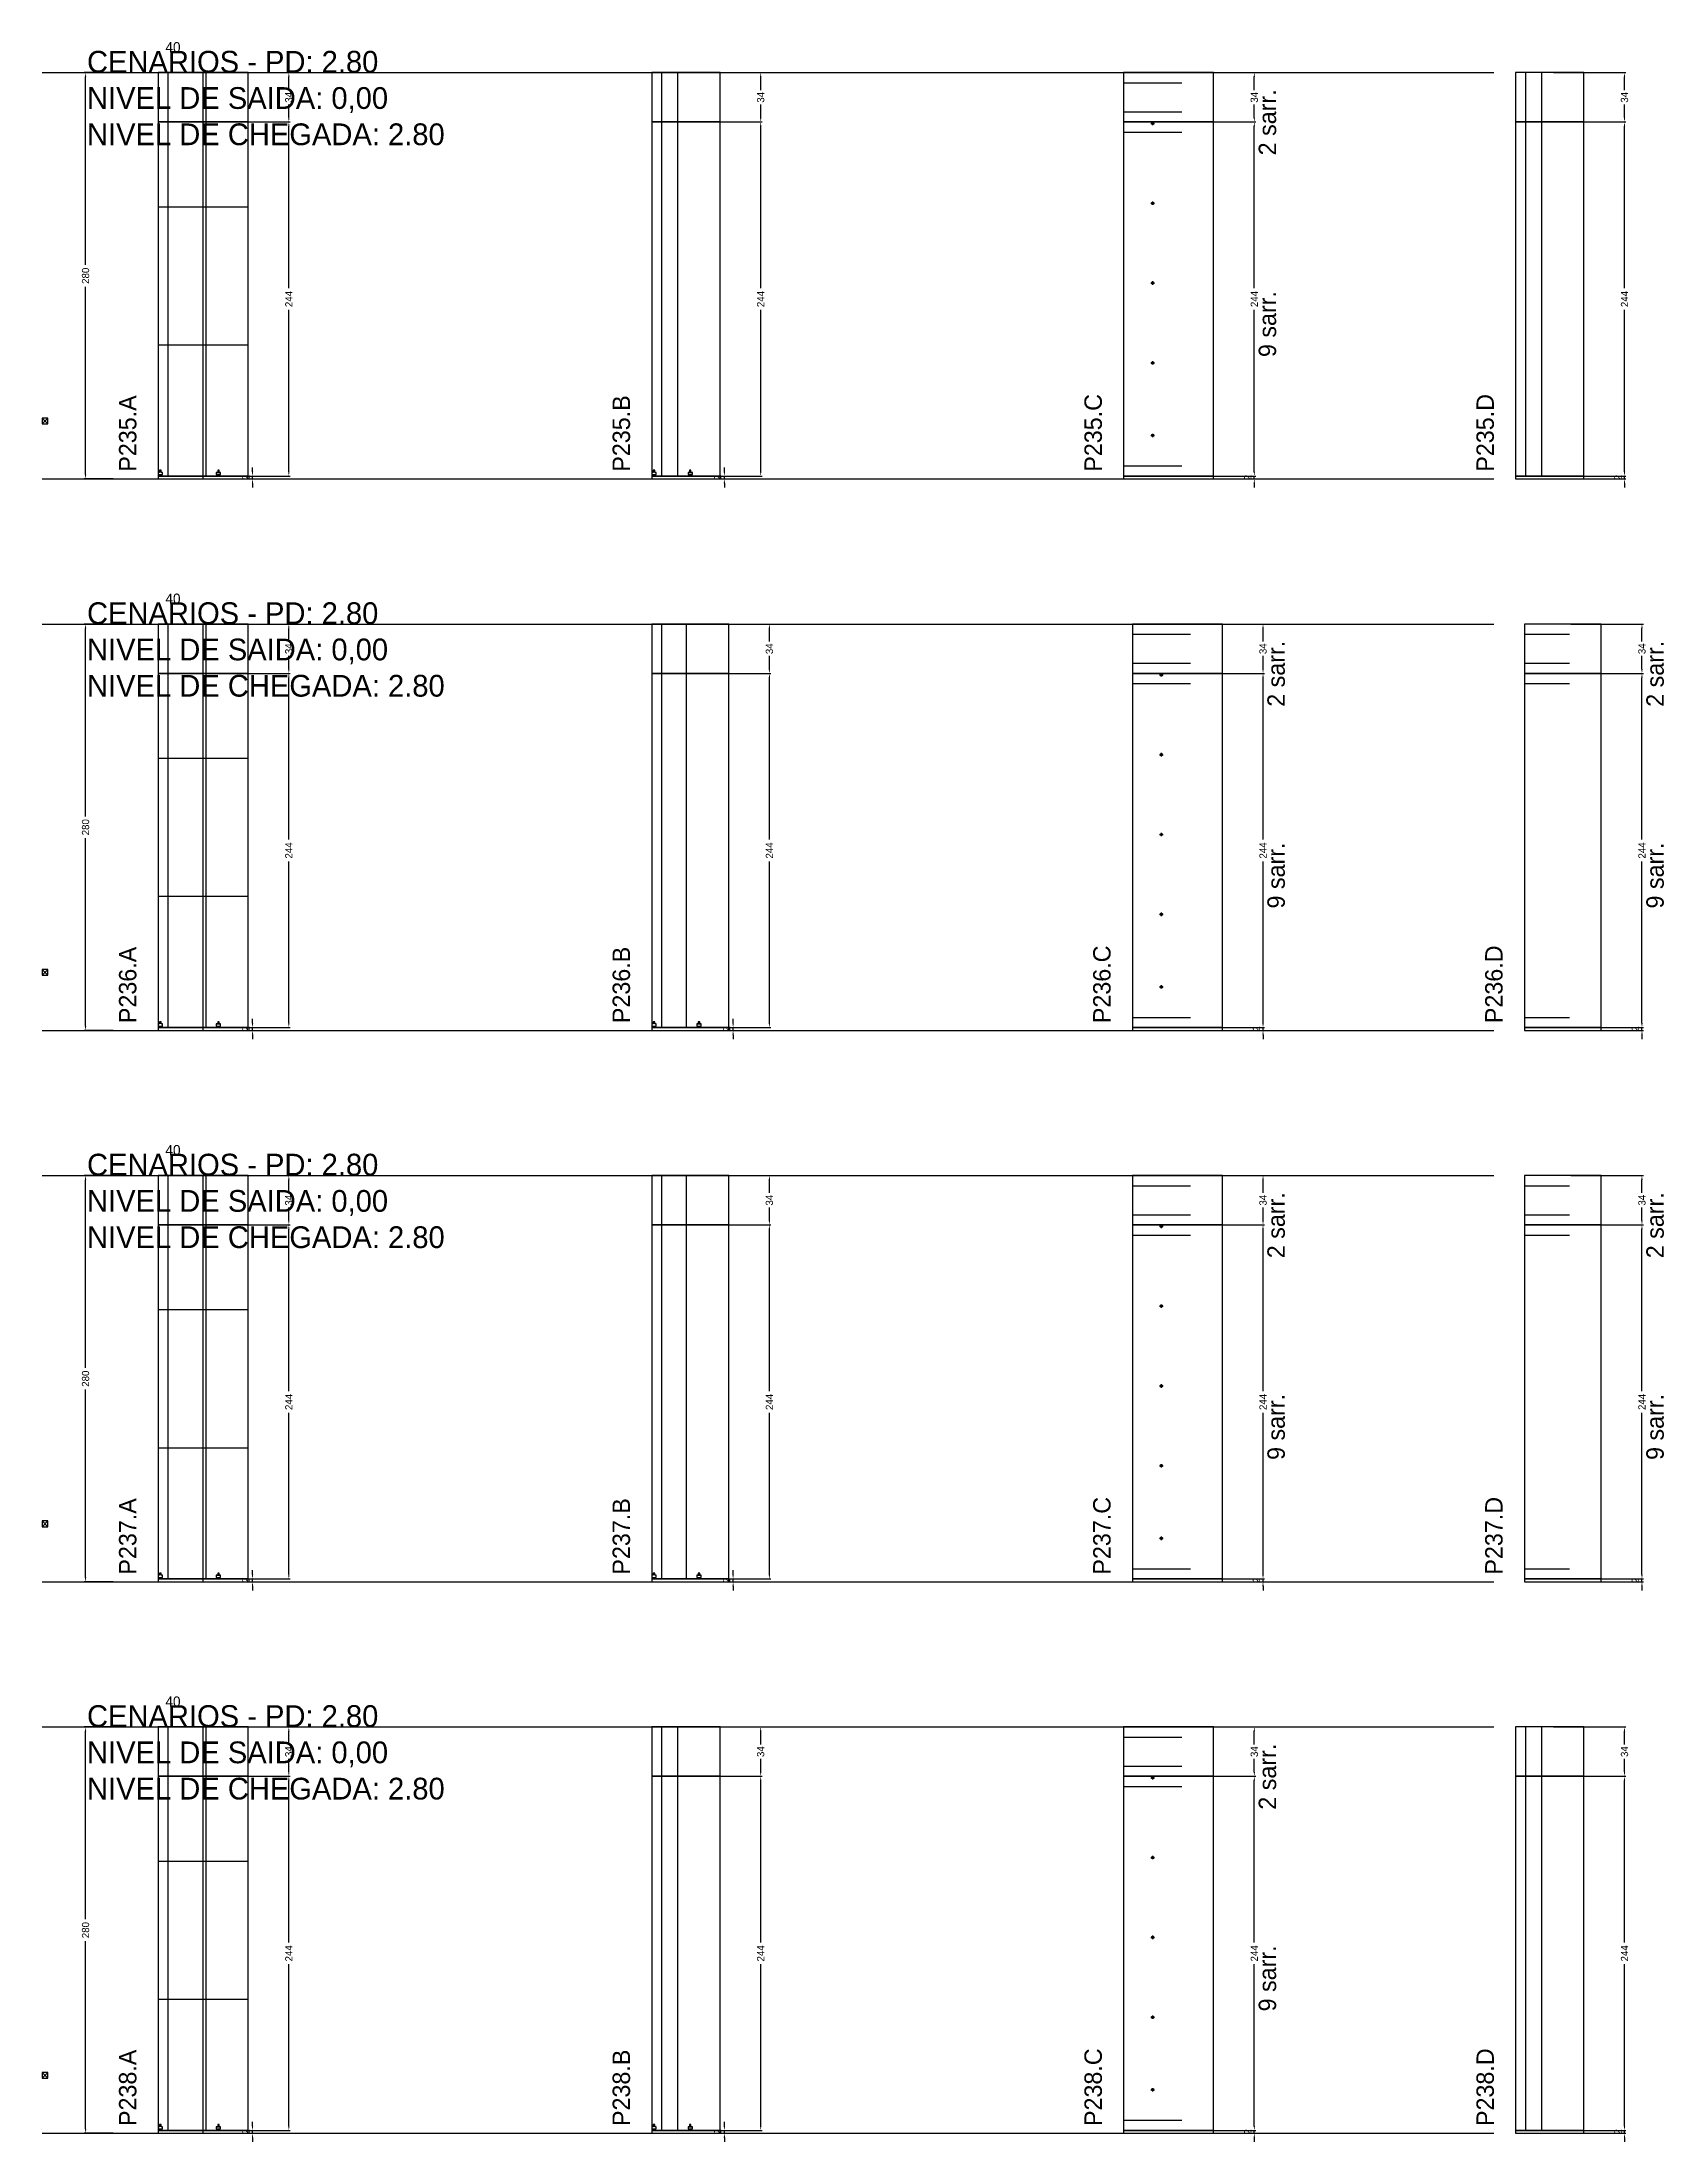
# Model space of a CAD drawing. Header units: centimetres. Extents: x -10500 to 4299, y -38766 to 295.
# Drawn here: x -7000 to -5883, y -30406 to -28959 of the extents above; entities that cross this region are included whole.
import ezdxf

# ---------------------------------------------------------------- set-up
doc = ezdxf.new("R2010")
doc.units = ezdxf.units.CM
doc.linetypes.add('DASHED', pattern=[2, -2])
for name, color, linetype in [('COTA', 241, 'Continuous'), ('COTAS FURACAO', 16, 'Continuous'), ('Madeira', 30, 'Continuous'), ('NOMENCLATURA', 7, 'Continuous'), ('Nível', 160, 'Continuous'), ('Painéis', 200, 'Continuous'), ('Perfil Metálico', 150, 'Continuous'), ('SARR_2.2x7', 40, 'Continuous'), ('texto', 7, 'Continuous')]:
    doc.layers.add(name, color=color, linetype=linetype)
doc.dimstyles.new('PAINEL-NOVA', dxfattribs={"dimtxt": 5, "dimasz": 3, "dimexe": 1, "dimexo": 1, "dimgap": 1, "dimtad": 1, "dimcen": 2.5, "dimazin": 3, "dimtfac": 1, "dimtmove": 0, "dimatfit": 3})

# ---------------------------------------------------------------- blocks, each defined once
blk = doc.blocks.new('_CLOSEDFILLED')
at = {"color": 0, "linetype": 'BYBLOCK'}
blk.add_solid([(-1, 0.16), (0, 0), (-1, -0.16)], dxfattribs=at)
blk = doc.blocks.new('*D2041')
for p, q in [((-6951, -28980), (-6971, -28980)), ((-6970, -29112.5), (-6970, -28983)), ((-6970, -29257), (-6970, -29127.5)), ((-6951, -29260), (-6971, -29260))]:
    blk.add_line(p, q)
at = {"layer": 'Defpoints'}
for p in [(-6950, -28980), (-6970, -29260), (-6950, -29260)]:
    blk.add_point(p, dxfattribs=at)
at = {"layer": 'COTA', "xscale": 3, "yscale": 3}
for p, rotation in [((-6970, -28980), 90), ((-6970, -29260), 270)]:
    blk.add_blockref('_CLOSEDFILLED', p, dxfattribs=dict(at, rotation=rotation))
at = {"layer": 'COTA', "insert": (-6970, -29120), "char_height": 5, "attachment_point": 5, "rotation": 90}
blk.add_mtext('280', dxfattribs=at)
blk = doc.blocks.new('MULDURA')
at = {"layer": 'Paineis'}
for p, q in [((0, 0), (4, 4)), ((4, 0), (0, 4))]:
    blk.add_line(p, q, dxfattribs=at)
blk.add_lwpolyline([(0, 0), (4, 0), (4, 4), (0, 4)], close=True, dxfattribs=at)
blk = doc.blocks.new('*D2043')
for p, q in [((-6879, -29014), (-6829, -29014)), ((-6830, -29128.5), (-6830, -29017)), ((-6830, -29255), (-6830, -29143.5)), ((-6879, -29258), (-6829, -29258))]:
    blk.add_line(p, q)
at = {"layer": 'Defpoints'}
for p in [(-6880, -29014), (-6880, -29258), (-6830, -29258)]:
    blk.add_point(p, dxfattribs=at)
at = {"layer": 'COTA', "xscale": 3, "yscale": 3}
for p, rotation in [((-6830, -29014), 90), ((-6830, -29258), 270)]:
    blk.add_blockref('_CLOSEDFILLED', p, dxfattribs=dict(at, rotation=rotation))
at = {"layer": 'COTA', "insert": (-6830, -29136), "char_height": 5, "attachment_point": 5, "rotation": 90}
blk.add_mtext('244', dxfattribs=at)
blk = doc.blocks.new('*D2044')
for p, q in [((-6879, -28980), (-6829, -28980)), ((-6830, -28992), (-6830, -28983)), ((-6879, -29014), (-6829, -29014)), ((-6830, -29011), (-6830, -29002))]:
    blk.add_line(p, q)
at = {"layer": 'Defpoints'}
for p in [(-6880, -28980), (-6880, -29014), (-6830, -29014)]:
    blk.add_point(p, dxfattribs=at)
at = {"layer": 'COTA', "xscale": 3, "yscale": 3}
for p, rotation in [((-6830, -28980), 90), ((-6830, -29014), 270)]:
    blk.add_blockref('_CLOSEDFILLED', p, dxfattribs=dict(at, rotation=rotation))
at = {"layer": 'COTA', "insert": (-6830, -28997), "char_height": 5, "attachment_point": 5, "rotation": 90}
blk.add_mtext('34', dxfattribs=at)
blk = doc.blocks.new('SLIPTEE')
at = {"layer": 'Paineis'}
blk.add_lwpolyline([(0, 0), (3, 0), (3, 1.5), (2, 1.5), (2, 3), (1, 3), (1, 1.5), (0, 1.5)], close=True, dxfattribs=at)
blk = doc.blocks.new('SLIPTDD')
at = {"layer": 'Paineis'}
blk.add_line((0, 1.5), (3, 1.5), dxfattribs=at)
blk.add_lwpolyline([(0, 0), (3, 0), (3, 1.5), (2, 1.5), (2, 3), (1, 3), (1, 1.5), (0, 1.5)], close=True, dxfattribs=at)
blk = doc.blocks.new('*D2046')
for p, q in [((-6554, -29014), (-6504, -29014)), ((-6505, -29128.5), (-6505, -29017)), ((-6505, -29255), (-6505, -29143.5)), ((-6554, -29258), (-6504, -29258))]:
    blk.add_line(p, q)
at = {"layer": 'Defpoints'}
for p in [(-6555, -29014), (-6555, -29258), (-6505, -29258)]:
    blk.add_point(p, dxfattribs=at)
at = {"layer": 'COTA', "xscale": 3, "yscale": 3}
for p, rotation in [((-6505, -29014), 90), ((-6505, -29258), 270)]:
    blk.add_blockref('_CLOSEDFILLED', p, dxfattribs=dict(at, rotation=rotation))
at = {"layer": 'COTA', "insert": (-6505, -29136), "char_height": 5, "attachment_point": 5, "rotation": 90}
blk.add_mtext('244', dxfattribs=at)
blk = doc.blocks.new('*D2047')
for p, q in [((-6554, -28980), (-6504, -28980)), ((-6505, -28992), (-6505, -28983)), ((-6554, -29014), (-6504, -29014)), ((-6505, -29011), (-6505, -29002))]:
    blk.add_line(p, q)
at = {"layer": 'Defpoints'}
for p in [(-6555, -28980), (-6555, -29014), (-6505, -29014)]:
    blk.add_point(p, dxfattribs=at)
at = {"layer": 'COTA', "xscale": 3, "yscale": 3}
for p, rotation in [((-6505, -28980), 90), ((-6505, -29014), 270)]:
    blk.add_blockref('_CLOSEDFILLED', p, dxfattribs=dict(at, rotation=rotation))
at = {"layer": 'COTA', "insert": (-6505, -28997), "char_height": 5, "attachment_point": 5, "rotation": 90}
blk.add_mtext('34', dxfattribs=at)
blk = doc.blocks.new('*D2049')
for p, q in [((-6214, -29014), (-6164, -29014)), ((-6165, -29128.5), (-6165, -29017)), ((-6165, -29255), (-6165, -29143.5)), ((-6214, -29258), (-6164, -29258))]:
    blk.add_line(p, q)
at = {"layer": 'Defpoints'}
for p in [(-6215, -29014), (-6215, -29258), (-6165, -29258)]:
    blk.add_point(p, dxfattribs=at)
at = {"layer": 'COTA', "xscale": 3, "yscale": 3}
for p, rotation in [((-6165, -29014), 90), ((-6165, -29258), 270)]:
    blk.add_blockref('_CLOSEDFILLED', p, dxfattribs=dict(at, rotation=rotation))
at = {"layer": 'COTA', "insert": (-6165, -29136), "char_height": 5, "attachment_point": 5, "rotation": 90}
blk.add_mtext('244', dxfattribs=at)
blk = doc.blocks.new('*D2050')
for p, q in [((-6214, -28980), (-6164, -28980)), ((-6165, -28992), (-6165, -28983)), ((-6214, -29014), (-6164, -29014)), ((-6165, -29011), (-6165, -29002))]:
    blk.add_line(p, q)
at = {"layer": 'Defpoints'}
for p in [(-6215, -28980), (-6215, -29014), (-6165, -29014)]:
    blk.add_point(p, dxfattribs=at)
at = {"layer": 'COTA', "xscale": 3, "yscale": 3}
for p, rotation in [((-6165, -28980), 90), ((-6165, -29014), 270)]:
    blk.add_blockref('_CLOSEDFILLED', p, dxfattribs=dict(at, rotation=rotation))
at = {"layer": 'COTA', "insert": (-6165, -28997), "char_height": 5, "attachment_point": 5, "rotation": 90}
blk.add_mtext('34', dxfattribs=at)
blk = doc.blocks.new('furacao')
at = {"layer": 'COTAS FURACAO'}
for p, q in [((-1.2, 0), (1.2, 0)), ((0, -1.2), (0, 1.2))]:
    blk.add_line(p, q, dxfattribs=at)
blk.add_circle((0, 0), 0.8, dxfattribs=at)
blk = doc.blocks.new('*D2052')
for p, q in [((-5959, -29014), (-5909, -29014)), ((-5910, -29128.5), (-5910, -29017)), ((-5910, -29255), (-5910, -29143.5)), ((-5959, -29258), (-5909, -29258))]:
    blk.add_line(p, q)
at = {"layer": 'Defpoints'}
for p in [(-5960, -29014), (-5960, -29258), (-5910, -29258)]:
    blk.add_point(p, dxfattribs=at)
at = {"layer": 'COTA', "xscale": 3, "yscale": 3}
for p, rotation in [((-5910, -29014), 90), ((-5910, -29258), 270)]:
    blk.add_blockref('_CLOSEDFILLED', p, dxfattribs=dict(at, rotation=rotation))
at = {"layer": 'COTA', "insert": (-5910, -29136), "char_height": 5, "attachment_point": 5, "rotation": 90}
blk.add_mtext('244', dxfattribs=at)
blk = doc.blocks.new('*D2053')
for p, q in [((-5959, -28980), (-5909, -28980)), ((-5910, -28992), (-5910, -28983)), ((-5959, -29014), (-5909, -29014)), ((-5910, -29011), (-5910, -29002))]:
    blk.add_line(p, q)
at = {"layer": 'Defpoints'}
for p in [(-5960, -28980), (-5960, -29014), (-5910, -29014)]:
    blk.add_point(p, dxfattribs=at)
at = {"layer": 'COTA', "xscale": 3, "yscale": 3}
for p, rotation in [((-5910, -28980), 90), ((-5910, -29014), 270)]:
    blk.add_blockref('_CLOSEDFILLED', p, dxfattribs=dict(at, rotation=rotation))
at = {"layer": 'COTA', "insert": (-5910, -28997), "char_height": 5, "attachment_point": 5, "rotation": 90}
blk.add_mtext('34', dxfattribs=at)
blk = doc.blocks.new('*D2067')
for p, q in [((-6951, -29360), (-6971, -29360)), ((-6970, -29492.5), (-6970, -29363)), ((-6970, -29637), (-6970, -29507.5)), ((-6951, -29640), (-6971, -29640))]:
    blk.add_line(p, q)
at = {"layer": 'Defpoints'}
for p in [(-6950, -29360), (-6970, -29640), (-6950, -29640)]:
    blk.add_point(p, dxfattribs=at)
at = {"layer": 'COTA', "xscale": 3, "yscale": 3}
for p, rotation in [((-6970, -29360), 90), ((-6970, -29640), 270)]:
    blk.add_blockref('_CLOSEDFILLED', p, dxfattribs=dict(at, rotation=rotation))
at = {"layer": 'COTA', "insert": (-6970, -29500), "char_height": 5, "attachment_point": 5, "rotation": 90}
blk.add_mtext('280', dxfattribs=at)
blk = doc.blocks.new('*D2069')
for p, q in [((-6879, -29394), (-6829, -29394)), ((-6830, -29508.5), (-6830, -29397)), ((-6830, -29635), (-6830, -29523.5)), ((-6879, -29638), (-6829, -29638))]:
    blk.add_line(p, q)
at = {"layer": 'Defpoints'}
for p in [(-6880, -29394), (-6880, -29638), (-6830, -29638)]:
    blk.add_point(p, dxfattribs=at)
at = {"layer": 'COTA', "xscale": 3, "yscale": 3}
for p, rotation in [((-6830, -29394), 90), ((-6830, -29638), 270)]:
    blk.add_blockref('_CLOSEDFILLED', p, dxfattribs=dict(at, rotation=rotation))
at = {"layer": 'COTA', "insert": (-6830, -29516), "char_height": 5, "attachment_point": 5, "rotation": 90}
blk.add_mtext('244', dxfattribs=at)
blk = doc.blocks.new('*D2070')
for p, q in [((-6879, -29360), (-6829, -29360)), ((-6830, -29372), (-6830, -29363)), ((-6830, -29391), (-6830, -29382)), ((-6879, -29394), (-6829, -29394))]:
    blk.add_line(p, q)
at = {"layer": 'Defpoints'}
for p in [(-6880, -29360), (-6880, -29394), (-6830, -29394)]:
    blk.add_point(p, dxfattribs=at)
at = {"layer": 'COTA', "xscale": 3, "yscale": 3}
for p, rotation in [((-6830, -29360), 90), ((-6830, -29394), 270)]:
    blk.add_blockref('_CLOSEDFILLED', p, dxfattribs=dict(at, rotation=rotation))
at = {"layer": 'COTA', "insert": (-6830, -29377), "char_height": 5, "attachment_point": 5, "rotation": 90}
blk.add_mtext('34', dxfattribs=at)
blk = doc.blocks.new('*D2072')
for p, q in [((-6548, -29394), (-6498, -29394)), ((-6499, -29508.5), (-6499, -29397)), ((-6499, -29635), (-6499, -29523.5)), ((-6548, -29638), (-6498, -29638))]:
    blk.add_line(p, q)
at = {"layer": 'Defpoints'}
for p in [(-6549, -29394), (-6549, -29638), (-6499, -29638)]:
    blk.add_point(p, dxfattribs=at)
at = {"layer": 'COTA', "xscale": 3, "yscale": 3}
for p, rotation in [((-6499, -29394), 90), ((-6499, -29638), 270)]:
    blk.add_blockref('_CLOSEDFILLED', p, dxfattribs=dict(at, rotation=rotation))
at = {"layer": 'COTA', "insert": (-6499, -29516), "char_height": 5, "attachment_point": 5, "rotation": 90}
blk.add_mtext('244', dxfattribs=at)
blk = doc.blocks.new('*D2073')
for p, q in [((-6548, -29360), (-6498, -29360)), ((-6499, -29372), (-6499, -29363)), ((-6499, -29391), (-6499, -29382)), ((-6548, -29394), (-6498, -29394))]:
    blk.add_line(p, q)
at = {"layer": 'Defpoints'}
for p in [(-6549, -29360), (-6549, -29394), (-6499, -29394)]:
    blk.add_point(p, dxfattribs=at)
at = {"layer": 'COTA', "xscale": 3, "yscale": 3}
for p, rotation in [((-6499, -29360), 90), ((-6499, -29394), 270)]:
    blk.add_blockref('_CLOSEDFILLED', p, dxfattribs=dict(at, rotation=rotation))
at = {"layer": 'COTA', "insert": (-6499, -29377), "char_height": 5, "attachment_point": 5, "rotation": 90}
blk.add_mtext('34', dxfattribs=at)
blk = doc.blocks.new('*D2075')
for p, q in [((-6208, -29394), (-6158, -29394)), ((-6159, -29508.5), (-6159, -29397)), ((-6159, -29635), (-6159, -29523.5)), ((-6208, -29638), (-6158, -29638))]:
    blk.add_line(p, q)
at = {"layer": 'Defpoints'}
for p in [(-6209, -29394), (-6209, -29638), (-6159, -29638)]:
    blk.add_point(p, dxfattribs=at)
at = {"layer": 'COTA', "xscale": 3, "yscale": 3}
for p, rotation in [((-6159, -29394), 90), ((-6159, -29638), 270)]:
    blk.add_blockref('_CLOSEDFILLED', p, dxfattribs=dict(at, rotation=rotation))
at = {"layer": 'COTA', "insert": (-6159, -29516), "char_height": 5, "attachment_point": 5, "rotation": 90}
blk.add_mtext('244', dxfattribs=at)
blk = doc.blocks.new('*D2076')
for p, q in [((-6208, -29360), (-6158, -29360)), ((-6159, -29372), (-6159, -29363)), ((-6159, -29391), (-6159, -29382)), ((-6208, -29394), (-6158, -29394))]:
    blk.add_line(p, q)
at = {"layer": 'Defpoints'}
for p in [(-6209, -29360), (-6209, -29394), (-6159, -29394)]:
    blk.add_point(p, dxfattribs=at)
at = {"layer": 'COTA', "xscale": 3, "yscale": 3}
for p, rotation in [((-6159, -29360), 90), ((-6159, -29394), 270)]:
    blk.add_blockref('_CLOSEDFILLED', p, dxfattribs=dict(at, rotation=rotation))
at = {"layer": 'COTA', "insert": (-6159, -29377), "char_height": 5, "attachment_point": 5, "rotation": 90}
blk.add_mtext('34', dxfattribs=at)
blk = doc.blocks.new('*D2078')
for p, q in [((-5947, -29394), (-5897, -29394)), ((-5898, -29508.5), (-5898, -29397)), ((-5898, -29635), (-5898, -29523.5)), ((-5947, -29638), (-5897, -29638))]:
    blk.add_line(p, q)
at = {"layer": 'Defpoints'}
for p in [(-5948, -29394), (-5948, -29638), (-5898, -29638)]:
    blk.add_point(p, dxfattribs=at)
at = {"layer": 'COTA', "xscale": 3, "yscale": 3}
for p, rotation in [((-5898, -29394), 90), ((-5898, -29638), 270)]:
    blk.add_blockref('_CLOSEDFILLED', p, dxfattribs=dict(at, rotation=rotation))
at = {"layer": 'COTA', "insert": (-5898, -29516), "char_height": 5, "attachment_point": 5, "rotation": 90}
blk.add_mtext('244', dxfattribs=at)
blk = doc.blocks.new('*D2079')
for p, q in [((-5947, -29360), (-5897, -29360)), ((-5898, -29372), (-5898, -29363)), ((-5898, -29391), (-5898, -29382)), ((-5947, -29394), (-5897, -29394))]:
    blk.add_line(p, q)
at = {"layer": 'Defpoints'}
for p in [(-5948, -29360), (-5948, -29394), (-5898, -29394)]:
    blk.add_point(p, dxfattribs=at)
at = {"layer": 'COTA', "xscale": 3, "yscale": 3}
for p, rotation in [((-5898, -29360), 90), ((-5898, -29394), 270)]:
    blk.add_blockref('_CLOSEDFILLED', p, dxfattribs=dict(at, rotation=rotation))
at = {"layer": 'COTA', "insert": (-5898, -29377), "char_height": 5, "attachment_point": 5, "rotation": 90}
blk.add_mtext('34', dxfattribs=at)
blk = doc.blocks.new('*D2093')
for p, q in [((-6951, -29740), (-6971, -29740)), ((-6970, -29872.5), (-6970, -29743)), ((-6970, -30017), (-6970, -29887.5)), ((-6951, -30020), (-6971, -30020))]:
    blk.add_line(p, q)
at = {"layer": 'Defpoints'}
for p in [(-6950, -29740), (-6970, -30020), (-6950, -30020)]:
    blk.add_point(p, dxfattribs=at)
at = {"layer": 'COTA', "xscale": 3, "yscale": 3}
for p, rotation in [((-6970, -29740), 90), ((-6970, -30020), 270)]:
    blk.add_blockref('_CLOSEDFILLED', p, dxfattribs=dict(at, rotation=rotation))
at = {"layer": 'COTA', "insert": (-6970, -29880), "char_height": 5, "attachment_point": 5, "rotation": 90}
blk.add_mtext('280', dxfattribs=at)
blk = doc.blocks.new('*D2095')
for p, q in [((-6879, -29774), (-6829, -29774)), ((-6830, -29888.5), (-6830, -29777)), ((-6830, -30015), (-6830, -29903.5)), ((-6879, -30018), (-6829, -30018))]:
    blk.add_line(p, q)
at = {"layer": 'Defpoints'}
for p in [(-6880, -29774), (-6880, -30018), (-6830, -30018)]:
    blk.add_point(p, dxfattribs=at)
at = {"layer": 'COTA', "xscale": 3, "yscale": 3}
for p, rotation in [((-6830, -29774), 90), ((-6830, -30018), 270)]:
    blk.add_blockref('_CLOSEDFILLED', p, dxfattribs=dict(at, rotation=rotation))
at = {"layer": 'COTA', "insert": (-6830, -29896), "char_height": 5, "attachment_point": 5, "rotation": 90}
blk.add_mtext('244', dxfattribs=at)
blk = doc.blocks.new('*D2096')
for p, q in [((-6879, -29740), (-6829, -29740)), ((-6830, -29752), (-6830, -29743)), ((-6830, -29771), (-6830, -29762)), ((-6879, -29774), (-6829, -29774))]:
    blk.add_line(p, q)
at = {"layer": 'Defpoints'}
for p in [(-6880, -29740), (-6880, -29774), (-6830, -29774)]:
    blk.add_point(p, dxfattribs=at)
at = {"layer": 'COTA', "xscale": 3, "yscale": 3}
for p, rotation in [((-6830, -29740), 90), ((-6830, -29774), 270)]:
    blk.add_blockref('_CLOSEDFILLED', p, dxfattribs=dict(at, rotation=rotation))
at = {"layer": 'COTA', "insert": (-6830, -29757), "char_height": 5, "attachment_point": 5, "rotation": 90}
blk.add_mtext('34', dxfattribs=at)
blk = doc.blocks.new('*D2098')
for p, q in [((-6548, -29774), (-6498, -29774)), ((-6499, -29888.5), (-6499, -29777)), ((-6499, -30015), (-6499, -29903.5)), ((-6548, -30018), (-6498, -30018))]:
    blk.add_line(p, q)
at = {"layer": 'Defpoints'}
for p in [(-6549, -29774), (-6549, -30018), (-6499, -30018)]:
    blk.add_point(p, dxfattribs=at)
at = {"layer": 'COTA', "xscale": 3, "yscale": 3}
for p, rotation in [((-6499, -29774), 90), ((-6499, -30018), 270)]:
    blk.add_blockref('_CLOSEDFILLED', p, dxfattribs=dict(at, rotation=rotation))
at = {"layer": 'COTA', "insert": (-6499, -29896), "char_height": 5, "attachment_point": 5, "rotation": 90}
blk.add_mtext('244', dxfattribs=at)
blk = doc.blocks.new('*D2099')
for p, q in [((-6548, -29740), (-6498, -29740)), ((-6499, -29752), (-6499, -29743)), ((-6499, -29771), (-6499, -29762)), ((-6548, -29774), (-6498, -29774))]:
    blk.add_line(p, q)
at = {"layer": 'Defpoints'}
for p in [(-6549, -29740), (-6549, -29774), (-6499, -29774)]:
    blk.add_point(p, dxfattribs=at)
at = {"layer": 'COTA', "xscale": 3, "yscale": 3}
for p, rotation in [((-6499, -29740), 90), ((-6499, -29774), 270)]:
    blk.add_blockref('_CLOSEDFILLED', p, dxfattribs=dict(at, rotation=rotation))
at = {"layer": 'COTA', "insert": (-6499, -29757), "char_height": 5, "attachment_point": 5, "rotation": 90}
blk.add_mtext('34', dxfattribs=at)
blk = doc.blocks.new('*D2101')
for p, q in [((-6208, -29774), (-6158, -29774)), ((-6159, -29888.5), (-6159, -29777)), ((-6159, -30015), (-6159, -29903.5)), ((-6208, -30018), (-6158, -30018))]:
    blk.add_line(p, q)
at = {"layer": 'Defpoints'}
for p in [(-6209, -29774), (-6209, -30018), (-6159, -30018)]:
    blk.add_point(p, dxfattribs=at)
at = {"layer": 'COTA', "xscale": 3, "yscale": 3}
for p, rotation in [((-6159, -29774), 90), ((-6159, -30018), 270)]:
    blk.add_blockref('_CLOSEDFILLED', p, dxfattribs=dict(at, rotation=rotation))
at = {"layer": 'COTA', "insert": (-6159, -29896), "char_height": 5, "attachment_point": 5, "rotation": 90}
blk.add_mtext('244', dxfattribs=at)
blk = doc.blocks.new('*D2102')
for p, q in [((-6208, -29740), (-6158, -29740)), ((-6159, -29752), (-6159, -29743)), ((-6159, -29771), (-6159, -29762)), ((-6208, -29774), (-6158, -29774))]:
    blk.add_line(p, q)
at = {"layer": 'Defpoints'}
for p in [(-6209, -29740), (-6209, -29774), (-6159, -29774)]:
    blk.add_point(p, dxfattribs=at)
at = {"layer": 'COTA', "xscale": 3, "yscale": 3}
for p, rotation in [((-6159, -29740), 90), ((-6159, -29774), 270)]:
    blk.add_blockref('_CLOSEDFILLED', p, dxfattribs=dict(at, rotation=rotation))
at = {"layer": 'COTA', "insert": (-6159, -29757), "char_height": 5, "attachment_point": 5, "rotation": 90}
blk.add_mtext('34', dxfattribs=at)
blk = doc.blocks.new('*D2104')
for p, q in [((-5947, -29774), (-5897, -29774)), ((-5898, -29888.5), (-5898, -29777)), ((-5898, -30015), (-5898, -29903.5)), ((-5947, -30018), (-5897, -30018))]:
    blk.add_line(p, q)
at = {"layer": 'Defpoints'}
for p in [(-5948, -29774), (-5948, -30018), (-5898, -30018)]:
    blk.add_point(p, dxfattribs=at)
at = {"layer": 'COTA', "xscale": 3, "yscale": 3}
for p, rotation in [((-5898, -29774), 90), ((-5898, -30018), 270)]:
    blk.add_blockref('_CLOSEDFILLED', p, dxfattribs=dict(at, rotation=rotation))
at = {"layer": 'COTA', "insert": (-5898, -29896), "char_height": 5, "attachment_point": 5, "rotation": 90}
blk.add_mtext('244', dxfattribs=at)
blk = doc.blocks.new('*D2105')
for p, q in [((-5947, -29740), (-5897, -29740)), ((-5898, -29752), (-5898, -29743)), ((-5898, -29771), (-5898, -29762)), ((-5947, -29774), (-5897, -29774))]:
    blk.add_line(p, q)
at = {"layer": 'Defpoints'}
for p in [(-5948, -29740), (-5948, -29774), (-5898, -29774)]:
    blk.add_point(p, dxfattribs=at)
at = {"layer": 'COTA', "xscale": 3, "yscale": 3}
for p, rotation in [((-5898, -29740), 90), ((-5898, -29774), 270)]:
    blk.add_blockref('_CLOSEDFILLED', p, dxfattribs=dict(at, rotation=rotation))
at = {"layer": 'COTA', "insert": (-5898, -29757), "char_height": 5, "attachment_point": 5, "rotation": 90}
blk.add_mtext('34', dxfattribs=at)
blk = doc.blocks.new('*D2119')
for p, q in [((-6951, -30120), (-6971, -30120)), ((-6970, -30252.5), (-6970, -30123)), ((-6970, -30397), (-6970, -30267.5)), ((-6951, -30400), (-6971, -30400))]:
    blk.add_line(p, q)
at = {"layer": 'Defpoints'}
for p in [(-6950, -30120), (-6970, -30400), (-6950, -30400)]:
    blk.add_point(p, dxfattribs=at)
at = {"layer": 'COTA', "xscale": 3, "yscale": 3}
for p, rotation in [((-6970, -30120), 90), ((-6970, -30400), 270)]:
    blk.add_blockref('_CLOSEDFILLED', p, dxfattribs=dict(at, rotation=rotation))
at = {"layer": 'COTA', "insert": (-6970, -30260), "char_height": 5, "attachment_point": 5, "rotation": 90}
blk.add_mtext('280', dxfattribs=at)
blk = doc.blocks.new('*D2121')
for p, q in [((-6879, -30154), (-6829, -30154)), ((-6830, -30268.5), (-6830, -30157)), ((-6830, -30395), (-6830, -30283.5)), ((-6879, -30398), (-6829, -30398))]:
    blk.add_line(p, q)
at = {"layer": 'Defpoints'}
for p in [(-6880, -30154), (-6880, -30398), (-6830, -30398)]:
    blk.add_point(p, dxfattribs=at)
at = {"layer": 'COTA', "xscale": 3, "yscale": 3}
for p, rotation in [((-6830, -30154), 90), ((-6830, -30398), 270)]:
    blk.add_blockref('_CLOSEDFILLED', p, dxfattribs=dict(at, rotation=rotation))
at = {"layer": 'COTA', "insert": (-6830, -30276), "char_height": 5, "attachment_point": 5, "rotation": 90}
blk.add_mtext('244', dxfattribs=at)
blk = doc.blocks.new('*D2122')
for p, q in [((-6879, -30120), (-6829, -30120)), ((-6830, -30132), (-6830, -30123)), ((-6830, -30151), (-6830, -30142)), ((-6879, -30154), (-6829, -30154))]:
    blk.add_line(p, q)
at = {"layer": 'Defpoints'}
for p in [(-6880, -30120), (-6880, -30154), (-6830, -30154)]:
    blk.add_point(p, dxfattribs=at)
at = {"layer": 'COTA', "xscale": 3, "yscale": 3}
for p, rotation in [((-6830, -30120), 90), ((-6830, -30154), 270)]:
    blk.add_blockref('_CLOSEDFILLED', p, dxfattribs=dict(at, rotation=rotation))
at = {"layer": 'COTA', "insert": (-6830, -30137), "char_height": 5, "attachment_point": 5, "rotation": 90}
blk.add_mtext('34', dxfattribs=at)
blk = doc.blocks.new('*D2124')
for p, q in [((-6554, -30154), (-6504, -30154)), ((-6505, -30268.5), (-6505, -30157)), ((-6505, -30395), (-6505, -30283.5)), ((-6554, -30398), (-6504, -30398))]:
    blk.add_line(p, q)
at = {"layer": 'Defpoints'}
for p in [(-6555, -30154), (-6555, -30398), (-6505, -30398)]:
    blk.add_point(p, dxfattribs=at)
at = {"layer": 'COTA', "xscale": 3, "yscale": 3}
for p, rotation in [((-6505, -30154), 90), ((-6505, -30398), 270)]:
    blk.add_blockref('_CLOSEDFILLED', p, dxfattribs=dict(at, rotation=rotation))
at = {"layer": 'COTA', "insert": (-6505, -30276), "char_height": 5, "attachment_point": 5, "rotation": 90}
blk.add_mtext('244', dxfattribs=at)
blk = doc.blocks.new('*D2125')
for p, q in [((-6554, -30120), (-6504, -30120)), ((-6505, -30132), (-6505, -30123)), ((-6505, -30151), (-6505, -30142)), ((-6554, -30154), (-6504, -30154))]:
    blk.add_line(p, q)
at = {"layer": 'Defpoints'}
for p in [(-6555, -30120), (-6555, -30154), (-6505, -30154)]:
    blk.add_point(p, dxfattribs=at)
at = {"layer": 'COTA', "xscale": 3, "yscale": 3}
for p, rotation in [((-6505, -30120), 90), ((-6505, -30154), 270)]:
    blk.add_blockref('_CLOSEDFILLED', p, dxfattribs=dict(at, rotation=rotation))
at = {"layer": 'COTA', "insert": (-6505, -30137), "char_height": 5, "attachment_point": 5, "rotation": 90}
blk.add_mtext('34', dxfattribs=at)
blk = doc.blocks.new('*D2127')
for p, q in [((-6214, -30154), (-6164, -30154)), ((-6165, -30268.5), (-6165, -30157)), ((-6165, -30395), (-6165, -30283.5)), ((-6214, -30398), (-6164, -30398))]:
    blk.add_line(p, q)
at = {"layer": 'Defpoints'}
for p in [(-6215, -30154), (-6215, -30398), (-6165, -30398)]:
    blk.add_point(p, dxfattribs=at)
at = {"layer": 'COTA', "xscale": 3, "yscale": 3}
for p, rotation in [((-6165, -30154), 90), ((-6165, -30398), 270)]:
    blk.add_blockref('_CLOSEDFILLED', p, dxfattribs=dict(at, rotation=rotation))
at = {"layer": 'COTA', "insert": (-6165, -30276), "char_height": 5, "attachment_point": 5, "rotation": 90}
blk.add_mtext('244', dxfattribs=at)
blk = doc.blocks.new('*D2128')
for p, q in [((-6214, -30120), (-6164, -30120)), ((-6165, -30132), (-6165, -30123)), ((-6165, -30151), (-6165, -30142)), ((-6214, -30154), (-6164, -30154))]:
    blk.add_line(p, q)
at = {"layer": 'Defpoints'}
for p in [(-6215, -30120), (-6215, -30154), (-6165, -30154)]:
    blk.add_point(p, dxfattribs=at)
at = {"layer": 'COTA', "xscale": 3, "yscale": 3}
for p, rotation in [((-6165, -30120), 90), ((-6165, -30154), 270)]:
    blk.add_blockref('_CLOSEDFILLED', p, dxfattribs=dict(at, rotation=rotation))
at = {"layer": 'COTA', "insert": (-6165, -30137), "char_height": 5, "attachment_point": 5, "rotation": 90}
blk.add_mtext('34', dxfattribs=at)
blk = doc.blocks.new('*D2130')
for p, q in [((-5959, -30154), (-5909, -30154)), ((-5910, -30268.5), (-5910, -30157)), ((-5910, -30395), (-5910, -30283.5)), ((-5959, -30398), (-5909, -30398))]:
    blk.add_line(p, q)
at = {"layer": 'Defpoints'}
for p in [(-5960, -30154), (-5960, -30398), (-5910, -30398)]:
    blk.add_point(p, dxfattribs=at)
at = {"layer": 'COTA', "xscale": 3, "yscale": 3}
for p, rotation in [((-5910, -30154), 90), ((-5910, -30398), 270)]:
    blk.add_blockref('_CLOSEDFILLED', p, dxfattribs=dict(at, rotation=rotation))
at = {"layer": 'COTA', "insert": (-5910, -30276), "char_height": 5, "attachment_point": 5, "rotation": 90}
blk.add_mtext('244', dxfattribs=at)
blk = doc.blocks.new('*D2131')
for p, q in [((-5959, -30120), (-5909, -30120)), ((-5910, -30132), (-5910, -30123)), ((-5910, -30151), (-5910, -30142)), ((-5959, -30154), (-5909, -30154))]:
    blk.add_line(p, q)
at = {"layer": 'Defpoints'}
for p in [(-5960, -30120), (-5960, -30154), (-5910, -30154)]:
    blk.add_point(p, dxfattribs=at)
at = {"layer": 'COTA', "xscale": 3, "yscale": 3}
for p, rotation in [((-5910, -30120), 90), ((-5910, -30154), 270)]:
    blk.add_blockref('_CLOSEDFILLED', p, dxfattribs=dict(at, rotation=rotation))
at = {"layer": 'COTA', "insert": (-5910, -30137), "char_height": 5, "attachment_point": 5, "rotation": 90}
blk.add_mtext('34', dxfattribs=at)

msp = doc.modelspace()

# ---------------------------------------------------------------- linework, layer by layer
at = {"layer": 'Madeira'}
for points in [[(-6920, -29072.4), (-6858, -29072.4)], [(-6920, -29167.6), (-6858, -29167.6)], [(-6920, -29452.4), (-6858, -29452.4)], [(-6920, -29547.6), (-6858, -29547.6)], [(-6920, -29832.4), (-6858, -29832.4)], [(-6920, -29927.6), (-6858, -29927.6)], [(-6920, -30212.4), (-6858, -30212.4)], [(-6920, -30307.6), (-6858, -30307.6)]]:
    msp.add_lwpolyline(points, dxfattribs=at)
at = {"layer": 'Nível', "linetype": 'DASHED'}
for points in [[(-7000, -28980), (-6000, -28980)], [(-7000, -29260), (-6000, -29260)], [(-7000, -29360), (-6000, -29360)], [(-7000, -29640), (-6000, -29640)], [(-7000, -29740), (-6000, -29740)], [(-7000, -30020), (-6000, -30020)], [(-7000, -30120), (-6000, -30120)], [(-7000, -30400), (-6000, -30400)]]:
    msp.add_lwpolyline(points, dxfattribs=at)
at = {"layer": 'Painéis'}
for points in [[(-6920, -29014), (-6858, -29014), (-6858, -28980), (-6920, -28980)], [(-6920, -29260), (-6858, -29260), (-6858, -28980), (-6920, -28980)], [(-6580, -29014), (-6533, -29014), (-6533, -28980), (-6580, -28980)], [(-6255, -29014), (-6193, -29014), (-6193, -28980), (-6255, -28980)], [(-5985, -29014), (-5938, -29014), (-5938, -28980), (-5985, -28980)], [(-6920, -29258), (-6858, -29258), (-6858, -29014), (-6920, -29014)], [(-6580, -29258), (-6533, -29258), (-6533, -29014), (-6580, -29014)], [(-6255, -29258), (-6193, -29258), (-6193, -29014), (-6255, -29014)], [(-5985, -29258), (-5938, -29258), (-5938, -29014), (-5985, -29014)], [(-6920, -29260), (-6858, -29260), (-6858, -29258), (-6920, -29258)], [(-6580, -29260), (-6533, -29260), (-6533, -29258), (-6580, -29258)], [(-6255, -29260), (-6193, -29260), (-6193, -29258), (-6255, -29258)], [(-5985, -29260), (-5938, -29260), (-5938, -29258), (-5985, -29258)], [(-6920, -29394), (-6858, -29394), (-6858, -29360), (-6920, -29360)], [(-6920, -29640), (-6858, -29640), (-6858, -29360), (-6920, -29360)], [(-6580, -29394), (-6527, -29394), (-6527, -29360), (-6580, -29360)], [(-6249, -29394), (-6187, -29394), (-6187, -29360), (-6249, -29360)], [(-5979, -29394), (-5926, -29394), (-5926, -29360), (-5979, -29360)], [(-6920, -29638), (-6858, -29638), (-6858, -29394), (-6920, -29394)], [(-6580, -29638), (-6527, -29638), (-6527, -29394), (-6580, -29394)], [(-6249, -29638), (-6187, -29638), (-6187, -29394), (-6249, -29394)], [(-5979, -29638), (-5926, -29638), (-5926, -29394), (-5979, -29394)], [(-6920, -29640), (-6858, -29640), (-6858, -29638), (-6920, -29638)], [(-6580, -29640), (-6527, -29640), (-6527, -29638), (-6580, -29638)], [(-6249, -29640), (-6187, -29640), (-6187, -29638), (-6249, -29638)], [(-5979, -29640), (-5926, -29640), (-5926, -29638), (-5979, -29638)], [(-6920, -29774), (-6858, -29774), (-6858, -29740), (-6920, -29740)], [(-6920, -30020), (-6858, -30020), (-6858, -29740), (-6920, -29740)], [(-6580, -29774), (-6527, -29774), (-6527, -29740), (-6580, -29740)], [(-6249, -29774), (-6187, -29774), (-6187, -29740), (-6249, -29740)], [(-5979, -29774), (-5926, -29774), (-5926, -29740), (-5979, -29740)], [(-6920, -30018), (-6858, -30018), (-6858, -29774), (-6920, -29774)], [(-6580, -30018), (-6527, -30018), (-6527, -29774), (-6580, -29774)], [(-6249, -30018), (-6187, -30018), (-6187, -29774), (-6249, -29774)], [(-5979, -30018), (-5926, -30018), (-5926, -29774), (-5979, -29774)], [(-6920, -30020), (-6858, -30020), (-6858, -30018), (-6920, -30018)], [(-6580, -30020), (-6527, -30020), (-6527, -30018), (-6580, -30018)], [(-6249, -30020), (-6187, -30020), (-6187, -30018), (-6249, -30018)], [(-5979, -30020), (-5926, -30020), (-5926, -30018), (-5979, -30018)], [(-6920, -30154), (-6858, -30154), (-6858, -30120), (-6920, -30120)], [(-6920, -30400), (-6858, -30400), (-6858, -30120), (-6920, -30120)], [(-6580, -30154), (-6533, -30154), (-6533, -30120), (-6580, -30120)], [(-6255, -30154), (-6193, -30154), (-6193, -30120), (-6255, -30120)], [(-5985, -30154), (-5938, -30154), (-5938, -30120), (-5985, -30120)], [(-6920, -30398), (-6858, -30398), (-6858, -30154), (-6920, -30154)], [(-6580, -30398), (-6533, -30398), (-6533, -30154), (-6580, -30154)], [(-6255, -30398), (-6193, -30398), (-6193, -30154), (-6255, -30154)], [(-5985, -30398), (-5938, -30398), (-5938, -30154), (-5985, -30154)], [(-6920, -30400), (-6858, -30400), (-6858, -30398), (-6920, -30398)], [(-6580, -30400), (-6533, -30400), (-6533, -30398), (-6580, -30398)], [(-6255, -30400), (-6193, -30400), (-6193, -30398), (-6255, -30398)], [(-5985, -30400), (-5938, -30400), (-5938, -30398), (-5985, -30398)]]:
    msp.add_lwpolyline(points, close=True, dxfattribs=at)
at = {"layer": 'Perfil Metálico'}
for p, q in [((-6889, -29260), (-6889, -28980)), ((-6889, -29640), (-6889, -29360)), ((-6889, -30020), (-6889, -29740)), ((-6889, -30400), (-6889, -30120))]:
    msp.add_line(p, q, dxfattribs=at)
at = {"layer": 'SARR_2.2x7'}
for points in [[(-6913, -29014), (-6913, -28980)], [(-6887, -29014), (-6887, -28980)], [(-6573, -29014), (-6573, -28980)], [(-6562, -29014), (-6562, -28980)], [(-5978, -29014), (-5978, -28980)], [(-5967, -29014), (-5967, -28980)], [(-6255, -28987), (-6215, -28987)], [(-6255, -29007), (-6215, -29007)], [(-6255, -29021), (-6215, -29021)], [(-6255, -29251), (-6215, -29251)], [(-6913, -29394), (-6913, -29360)], [(-6887, -29394), (-6887, -29360)], [(-6573, -29394), (-6573, -29360)], [(-6556, -29394), (-6556, -29360)], [(-6249, -29367), (-6209, -29367)], [(-5979, -29367), (-5948, -29367)], [(-6249, -29387), (-6209, -29387)], [(-5979, -29387), (-5948, -29387)], [(-6249, -29401), (-6209, -29401)], [(-5979, -29401), (-5948, -29401)], [(-6249, -29631), (-6209, -29631)], [(-5979, -29631), (-5948, -29631)], [(-6913, -29774), (-6913, -29740)], [(-6887, -29774), (-6887, -29740)], [(-6573, -29774), (-6573, -29740)], [(-6556, -29774), (-6556, -29740)], [(-6249, -29747), (-6209, -29747)], [(-5979, -29747), (-5948, -29747)], [(-6249, -29767), (-6209, -29767)], [(-6249, -29781), (-6209, -29781)], [(-5979, -29767), (-5948, -29767)], [(-5979, -29781), (-5948, -29781)], [(-6249, -30011), (-6209, -30011)], [(-5979, -30011), (-5948, -30011)], [(-6913, -30154), (-6913, -30120)], [(-6887, -30154), (-6887, -30120)], [(-6573, -30154), (-6573, -30120)], [(-6562, -30154), (-6562, -30120)], [(-6255, -30127), (-6215, -30127)], [(-5978, -30154), (-5978, -30120)], [(-5967, -30154), (-5967, -30120)], [(-6255, -30147), (-6215, -30147)], [(-6255, -30161), (-6215, -30161)], [(-6255, -30391), (-6215, -30391)]]:
    msp.add_lwpolyline(points, dxfattribs=at)
at = {"layer": 'SARR_2.2x7', "linetype": 'DASHED'}
for points in [[(-6913, -29258), (-6913, -29014)], [(-6887, -29258), (-6887, -29014)], [(-6573, -29258), (-6573, -29014)], [(-6562, -29258), (-6562, -29014)], [(-5978, -29258), (-5978, -29014)], [(-5967, -29258), (-5967, -29014)], [(-6913, -29638), (-6913, -29394)], [(-6887, -29638), (-6887, -29394)], [(-6573, -29638), (-6573, -29394)], [(-6556, -29638), (-6556, -29394)], [(-6913, -30018), (-6913, -29774)], [(-6887, -30018), (-6887, -29774)], [(-6573, -30018), (-6573, -29774)], [(-6556, -30018), (-6556, -29774)], [(-6913, -30398), (-6913, -30154)], [(-6887, -30398), (-6887, -30154)], [(-6573, -30398), (-6573, -30154)], [(-6562, -30398), (-6562, -30154)], [(-5978, -30398), (-5978, -30154)], [(-5967, -30398), (-5967, -30154)]]:
    msp.add_lwpolyline(points, dxfattribs=at)

# ---------------------------------------------------------------- block references
at = {"layer": 'COTA'}
for name, p in [('furacao', (-6235, -29015)), ('furacao', (-6235, -29070)), ('furacao', (-6235, -29125)), ('furacao', (-6235, -29180)), ('MULDURA', (-7000, -29222)), ('furacao', (-6235, -29230)), ('SLIPTEE', (-6920, -29257)), ('SLIPTDD', (-6880, -29257)), ('SLIPTEE', (-6580, -29257)), ('SLIPTDD', (-6555, -29257)), ('furacao', (-6229, -29395)), ('furacao', (-6229, -29450)), ('furacao', (-6229, -29505)), ('furacao', (-6229, -29560)), ('MULDURA', (-7000, -29602)), ('furacao', (-6229, -29610)), ('SLIPTEE', (-6920, -29637)), ('SLIPTDD', (-6880, -29637)), ('SLIPTEE', (-6580, -29637)), ('SLIPTDD', (-6549, -29637)), ('furacao', (-6229, -29775)), ('furacao', (-6229, -29830)), ('furacao', (-6229, -29885)), ('furacao', (-6229, -29940)), ('MULDURA', (-7000, -29982)), ('furacao', (-6229, -29990)), ('SLIPTEE', (-6920, -30017)), ('SLIPTDD', (-6880, -30017)), ('SLIPTEE', (-6580, -30017)), ('SLIPTDD', (-6549, -30017)), ('furacao', (-6235, -30155)), ('furacao', (-6235, -30210)), ('furacao', (-6235, -30265)), ('furacao', (-6235, -30320)), ('MULDURA', (-7000, -30362)), ('furacao', (-6235, -30370)), ('SLIPTEE', (-6920, -30397)), ('SLIPTDD', (-6880, -30397)), ('SLIPTEE', (-6580, -30397)), ('SLIPTDD', (-6555, -30397))]:
    msp.add_blockref(name, p, dxfattribs=at)

# ---------------------------------------------------------------- texts
at = {"layer": 'NOMENCLATURA'}
for s, p in [('CENARIOS - PD: 2.80', (-6969, -28980)), ('NIVEL DE SAIDA: 0,00', (-6969, -29005)), ('NIVEL DE CHEGADA: 2.80', (-6969, -29030)), ('CENARIOS - PD: 2.80', (-6969, -29360)), ('NIVEL DE SAIDA: 0,00', (-6969, -29385)), ('NIVEL DE CHEGADA: 2.80', (-6969, -29410)), ('CENARIOS - PD: 2.80', (-6969, -29740)), ('NIVEL DE SAIDA: 0,00', (-6969, -29765)), ('NIVEL DE CHEGADA: 2.80', (-6969, -29790)), ('CENARIOS - PD: 2.80', (-6969, -30120)), ('NIVEL DE SAIDA: 0,00', (-6969, -30145)), ('NIVEL DE CHEGADA: 2.80', (-6969, -30170))]:
    msp.add_text(s, height=15, dxfattribs=at).set_placement(p)
for s, p in [('2 sarr.', (-6150, -29037)), ('9 sarr.', (-6150, -29176)), ('P235.A', (-6935, -29255)), ('P235.C', (-6270, -29255)), ('P235.D', (-6000, -29255)), ('P235.B', (-6595, -29255)), ('2 sarr.', (-6144, -29417)), ('2 sarr.', (-5883, -29417)), ('9 sarr.', (-6144, -29556)), ('9 sarr.', (-5883, -29556)), ('P236.A', (-6935, -29635)), ('P236.B', (-6595, -29635)), ('P236.C', (-6264, -29635)), ('P236.D', (-5994, -29635)), ('2 sarr.', (-6144, -29797)), ('2 sarr.', (-5883, -29797)), ('9 sarr.', (-6144, -29936)), ('9 sarr.', (-5883, -29936)), ('P237.A', (-6935, -30015)), ('P237.B', (-6595, -30015)), ('P237.C', (-6264, -30015)), ('P237.D', (-5994, -30015)), ('2 sarr.', (-6150, -30177)), ('9 sarr.', (-6150, -30316)), ('P238.A', (-6935, -30395)), ('P238.B', (-6595, -30395)), ('P238.C', (-6270, -30395)), ('P238.D', (-6000, -30395))]:
    msp.add_text(s, height=12, rotation=90, dxfattribs=at).set_placement(p)
at = {"layer": 'texto'}
for p in [(-6915, -28966), (-6915, -29346), (-6915, -29726), (-6915, -30106)]:
    msp.add_text('40', height=7, dxfattribs=at).set_placement(p)

# ---------------------------------------------------------------- dimensions: what is measured, and where the dimension line sits
at = {"layer": 'COTA'}
for base, p1, p2, picture, middle in [((-6970, -29260), (-6950, -29260), (-6950, -28980), '*D2041', (-6970, -29120)), ((-6830, -29014), (-6880, -29014), (-6880, -28980), '*D2044', (-6830, -28997)), ((-6505, -29014), (-6555, -29014), (-6555, -28980), '*D2047', (-6505, -28997)), ((-6165, -29014), (-6215, -29014), (-6215, -28980), '*D2050', (-6165, -28997)), ((-5910, -29014), (-5960, -29014), (-5960, -28980), '*D2053', (-5910, -28997)), ((-6830, -29258), (-6880, -29258), (-6880, -29014), '*D2043', (-6830, -29136)), ((-6505, -29258), (-6555, -29258), (-6555, -29014), '*D2046', (-6505, -29136)), ((-6165, -29258), (-6215, -29258), (-6215, -29014), '*D2049', (-6165, -29136)), ((-5910, -29258), (-5960, -29258), (-5960, -29014), '*D2052', (-5910, -29136)), ((-6970, -29640), (-6950, -29640), (-6950, -29360), '*D2067', (-6970, -29500)), ((-6830, -29394), (-6880, -29394), (-6880, -29360), '*D2070', (-6830, -29377)), ((-6499, -29394), (-6549, -29394), (-6549, -29360), '*D2073', (-6499, -29377)), ((-6159, -29394), (-6209, -29394), (-6209, -29360), '*D2076', (-6159, -29377)), ((-5898, -29394), (-5948, -29394), (-5948, -29360), '*D2079', (-5898, -29377)), ((-6830, -29638), (-6880, -29638), (-6880, -29394), '*D2069', (-6830, -29516)), ((-6499, -29638), (-6549, -29638), (-6549, -29394), '*D2072', (-6499, -29516)), ((-6159, -29638), (-6209, -29638), (-6209, -29394), '*D2075', (-6159, -29516)), ((-5898, -29638), (-5948, -29638), (-5948, -29394), '*D2078', (-5898, -29516)), ((-6970, -30020), (-6950, -30020), (-6950, -29740), '*D2093', (-6970, -29880)), ((-6830, -29774), (-6880, -29774), (-6880, -29740), '*D2096', (-6830, -29757)), ((-6499, -29774), (-6549, -29774), (-6549, -29740), '*D2099', (-6499, -29757)), ((-6159, -29774), (-6209, -29774), (-6209, -29740), '*D2102', (-6159, -29757)), ((-5898, -29774), (-5948, -29774), (-5948, -29740), '*D2105', (-5898, -29757)), ((-6830, -30018), (-6880, -30018), (-6880, -29774), '*D2095', (-6830, -29896)), ((-6499, -30018), (-6549, -30018), (-6549, -29774), '*D2098', (-6499, -29896)), ((-6159, -30018), (-6209, -30018), (-6209, -29774), '*D2101', (-6159, -29896)), ((-5898, -30018), (-5948, -30018), (-5948, -29774), '*D2104', (-5898, -29896)), ((-6970, -30400), (-6950, -30400), (-6950, -30120), '*D2119', (-6970, -30260)), ((-6830, -30154), (-6880, -30154), (-6880, -30120), '*D2122', (-6830, -30137)), ((-6505, -30154), (-6555, -30154), (-6555, -30120), '*D2125', (-6505, -30137)), ((-6165, -30154), (-6215, -30154), (-6215, -30120), '*D2128', (-6165, -30137)), ((-5910, -30154), (-5960, -30154), (-5960, -30120), '*D2131', (-5910, -30137)), ((-6830, -30398), (-6880, -30398), (-6880, -30154), '*D2121', (-6830, -30276)), ((-6505, -30398), (-6555, -30398), (-6555, -30154), '*D2124', (-6505, -30276)), ((-6165, -30398), (-6215, -30398), (-6215, -30154), '*D2127', (-6165, -30276)), ((-5910, -30398), (-5960, -30398), (-5960, -30154), '*D2130', (-5910, -30276))]:
    dim = msp.add_linear_dim(base=base, p1=p1, p2=p2, angle=90, dimstyle='PAINEL-NOVA', dxfattribs=at)
    dim.commit()
    dim.dimension.update_dxf_attribs({"geometry": picture, "text_midpoint": middle})
for base, p1, p2 in [((-6855, -29260), (-6880, -29260), (-6880, -29258)), ((-6530, -29260), (-6555, -29260), (-6555, -29258)), ((-6165, -29260), (-6215, -29260), (-6215, -29258)), ((-5910, -29260), (-5960, -29260), (-5960, -29258)), ((-6855, -29640), (-6880, -29640), (-6880, -29638)), ((-6524, -29640), (-6549, -29640), (-6549, -29638)), ((-6159, -29640), (-6209, -29640), (-6209, -29638)), ((-5898, -29640), (-5948, -29640), (-5948, -29638)), ((-6855, -30020), (-6880, -30020), (-6880, -30018)), ((-6524, -30020), (-6549, -30020), (-6549, -30018)), ((-6159, -30020), (-6209, -30020), (-6209, -30018)), ((-5898, -30020), (-5948, -30020), (-5948, -30018)), ((-6855, -30400), (-6880, -30400), (-6880, -30398)), ((-6530, -30400), (-6555, -30400), (-6555, -30398)), ((-6165, -30400), (-6215, -30400), (-6215, -30398)), ((-5910, -30400), (-5960, -30400), (-5960, -30398))]:
    msp.add_linear_dim(base=base, p1=p1, p2=p2, angle=90, dimstyle='PAINEL-NOVA', dxfattribs=at).render()

doc.saveas('drawing.dxf')
